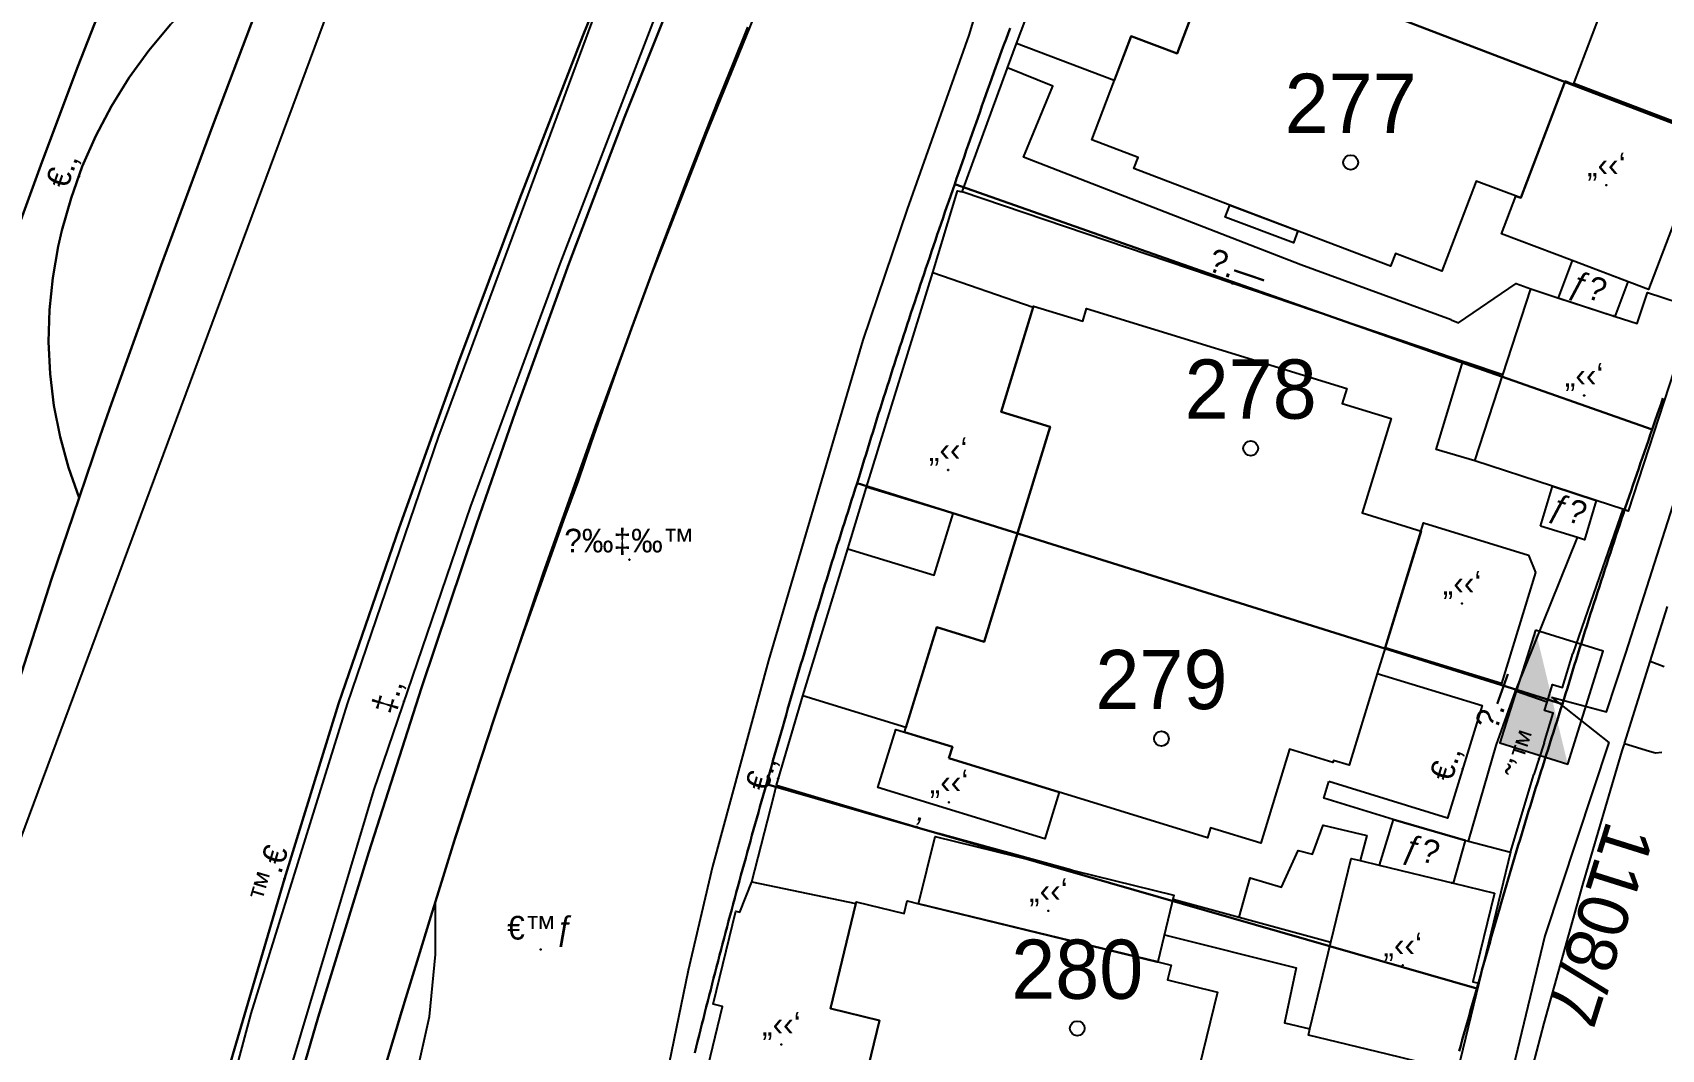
# Model space of a CAD drawing. Header units: metres. Extents: x 218299 to 220222, y 572714 to 574340.
# Drawn here: x 218729.4 to 218784.4, y 573505.3 to 573539.7 of the extents above; entities that cross this region are included whole.
import ezdxf
from ezdxf.enums import TextEntityAlignment as Align

# ---------------------------------------------------------------- set-up
doc = ezdxf.new("R2010")
doc.units = ezdxf.units.M
doc.header["$MEASUREMENT"] = 0
for name, color, linetype in [('1601', 44, 'LANDBORDER'), ('1602', 44, 'Continuous'), ('1603', 44, 'Continuous'), ('6151', 102, 'CABLEUNDEXIST03'), ('6261', 7, 'Continuous'), ('A_POINTS', 2, 'Continuous'), ('M2200', 253, 'Continuous'), ('M2207', 253, 'Continuous'), ('M2401', 7, 'Continuous'), ('M2404', 7, 'Continuous'), ('M2407', 253, 'Continuous'), ('M2408', 253, 'Continuous'), ('M2412', 253, 'Continuous'), ('M2420', 253, 'Continuous'), ('M2601', 253, 'Continuous'), ('M2602', 253, 'Continuous'), ('M2604', 253, 'Continuous'), ('M2605', 253, 'Continuous'), ('M2612', 253, 'Continuous'), ('M2802', 253, 'Continuous'), ('M2809', 253, 'Continuous')]:
    doc.layers.add(name, color=color, linetype=linetype)
doc.styles.add('HEBTXT', font='HEBTXT')
doc.styles.add('MAVAT_HEBTXT', font='HEBTXT')
doc.linetypes.add('CABLEUNDEXIST03', pattern='A,3.5,[222,elecad.shx,S=0.01,R=0,X=0,Y=0],1.5', length=5)
doc.linetypes.add('LANDBORDER', pattern='A,6.25,[208,elecad.shx,S=0.02,R=0,X=-0.6,Y=0],12.5,[208,elecad.shx,S=0.02,R=180,X=0.6,Y=0],6.25', length=25)

# ---------------------------------------------------------------- blocks, each defined once
blk = doc.blocks.new('6261')
blk.add_lwpolyline([(-2, -1.2), (2, -1.2), (2, 1.2), (-2, 1.2)], close=True)
at = {"color": 0}
blk.add_solid([(2, 1.2), (-2, -1.2), (2, -1.2)], dxfattribs=at)
at = {"color": 0, "style": 'HEBTXT'}
blk.add_attdef('PIL_NAME', (2.689, 2.418), '', height=1.7, dxfattribs=at)
at = {"style": 'HEBTXT'}
blk.add_attdef('CAMUT_MONIM', (2.489, 0.218), '', height=1.7, dxfattribs=at)
at = {"color": 0, "style": 'HEBTXT', "flags": 1}
for tag, p in [('TYPE', (2.585, -1.773)), ('MAP_TYPE', (2.689, -3.782))]:
    blk.add_attdef(tag, p, '', height=1.7, dxfattribs=at)
blk = doc.blocks.new('1603')
at = {"layer": 'A_POINTS'}
blk.add_circle((0, 0), 0.25, dxfattribs=at)
at = {"color": 0, "style": 'HEBTXT'}
blk.add_attdef('PARCEL_NUM', text='', height=2, dxfattribs=at).set_placement((0, 1), align=Align.CENTER)
at = {"color": 0, "style": 'HEBTXT', "flags": 1}
blk.add_attdef('LOT_NUM', text='', height=2, dxfattribs=at).set_placement((0, -2.5), align=Align.CENTER)
blk = doc.blocks.new('M2404')
blk.add_circle((0, 0), 0.025)
at = {"style": 'MAVAT_HEBTXT'}
blk.add_attdef('NAME', text='', height=0.8, dxfattribs=at).set_placement((0, 1.59), align=Align.MIDDLE)
blk = doc.blocks.new('M2802')
blk.add_circle((0, 0), 0.025)
at = {"style": 'MAVAT_HEBTXT'}
blk.add_attdef('NAME', text='', height=0.8, dxfattribs=at).set_placement((0, 1.59), align=Align.MIDDLE)
blk = doc.blocks.new('M2809')
blk.add_circle((0, 0), 0.025)
at = {"style": 'MAVAT_HEBTXT'}
blk.add_attdef('NAME', text='', height=0.8, dxfattribs=at).set_placement((0, 1.59), align=Align.MIDDLE)
blk = doc.blocks.new('M2602')
blk.add_circle((0, 0), 0.025)
at = {"style": 'MAVAT_HEBTXT'}
blk.add_attdef('NAME', text='', height=0.8, dxfattribs=at).set_placement((0, 1.59), align=Align.MIDDLE)
blk = doc.blocks.new('M2604')
blk.add_circle((0, 0), 0.025)
at = {"style": 'MAVAT_HEBTXT'}
blk.add_attdef('NAME', text='', height=0.8, dxfattribs=at).set_placement((0, 1.59), align=Align.MIDDLE)
blk = doc.blocks.new('M2605')
blk.add_circle((0, 0), 0.025)
at = {"style": 'MAVAT_HEBTXT'}
blk.add_attdef('NAME', text='', height=0.8, dxfattribs=at).set_placement((0, 1.59), align=Align.MIDDLE)
blk = doc.blocks.new('M2612')
blk.add_circle((0, 0), 0.025)
at = {"style": 'MAVAT_HEBTXT'}
blk.add_attdef('NAME', text='', height=0.8, dxfattribs=at).set_placement((0, 1.59), align=Align.MIDDLE)
blk = doc.blocks.new('M2207')
blk.add_circle((0, 0), 0.025)
at = {"style": 'MAVAT_HEBTXT'}
blk.add_attdef('NAME', text='', height=0.8, dxfattribs=at).set_placement((0, 1.59), align=Align.MIDDLE)
blk = doc.blocks.new('M2412')
blk.add_circle((0, 0), 0.025)
at = {"style": 'MAVAT_HEBTXT'}
blk.add_attdef('NAME', text='', height=0.8, dxfattribs=at).set_placement((0, 1.59), align=Align.MIDDLE)
blk = doc.blocks.new('M2601')
blk.add_circle((0, 0), 0.025)
at = {"style": 'MAVAT_HEBTXT'}
blk.add_attdef('NAME', text='', height=0.8, dxfattribs=at).set_placement((0, 1.59), align=Align.MIDDLE)
blk = doc.blocks.new('111')
at = {"layer": 'M2200'}
for points in [[(218782.943, 573541.863, 578.535), (218781.445, 573537.916, 578.415), (218781.445, 573537.916, 578.415), (218781.172, 573538.02, 578.505), (218781.172, 573538.02, 578.505), (218779.676, 573534.077, 578.385), (218779.676, 573534.077, 578.385), (218778.164, 573534.65, 579.585), (218777.008, 573531.605, 578.685), (218775.432, 573532.203, 581.295), (218775.27, 573531.775, 581.295), (218769.836, 573533.838, 581.276), (218766.593, 573535.068, 581.265), (218766.736, 573535.445, 581.175), (218765.174, 573536.038, 578.625), (218766.506, 573539.549, 578.625), (218766.506, 573539.549, 578.625), (218768.063, 573538.958, 581.235), (218768.063, 573538.958, 581.235), (218770.799, 573546.166, 581.205)], [(218756.179, 573498.816, 579.195), (218757.997, 573506.283, 579.195), (218757.997, 573506.283, 579.195), (218756.336, 573506.688, 576.795), (218756.336, 573506.688, 576.795), (218757.201, 573510.238, 576.795), (218757.214, 573510.293, 576.795), (218758.834, 573509.898, 579.255), (218758.937, 573510.323, 579.255), (218759.33, 573510.228, 579.255), (218767.369, 573508.27, 579.255), (218767.402, 573508.262, 579.255), (218767.851, 573508.153, 579.255), (218767.73, 573507.654, 579.255), (218769.419, 573507.243, 576.795), (218768.678, 573504.201, 576.915)]]:
    blk.add_polyline3d(points, dxfattribs=at)
blk.add_polyline3d([(218760.346, 573515.143, 580.275), (218760.346, 573515.143, 580.275), (218760.465, 573515.531, 580.275), (218760.465, 573515.531, 580.275), (218758.843, 573516.03, 577.695), (218759.932, 573519.574, 577.755), (218759.932, 573519.574, 577.755), (218761.537, 573519.081, 580.125), (218761.537, 573519.081, 580.125), (218763.769, 573526.344, 580.125), (218763.769, 573526.344, 580.125), (218762.109, 573526.855, 577.725), (218762.109, 573526.855, 577.725), (218763.205, 573530.42, 577.725), (218764.867, 573529.909, 580.245), (218764.999, 573530.34, 580.245), (218773.791, 573527.638, 580.275), (218773.636, 573527.134, 580.275), (218775.292, 573526.626, 577.725), (218774.311, 573523.435, 577.815), (218776.301, 573522.824, 577.335), (218775.088, 573518.879, 577.335), (218774.822, 573518.013, 577.335), (218773.868, 573514.91, 577.335), (218773.343, 573515.071, 577.515), (218773.321, 573515, 577.515), (218771.86, 573515.449, 578.025), (218770.884, 573512.273, 577.815), (218769.184, 573512.795, 580.335), (218769.081, 573512.459, 580.335)], close=True, dxfattribs=at)
at = {"layer": 'M2207'}
for points in [[(218770.799, 573546.166, 578.129), (218768.063, 573538.958, 578.129), (218766.506, 573539.549, 577.799), (218765.934, 573538.041, 577.799), (218762.626, 573539.296, 577.799), (218762.626, 573539.296, 577.799), (218763.737, 573542.222, 578.009), (218763.526, 573542.302, 578.009), (218765.015, 573546.226, 578.069), (218765.164, 573546.17, 578.069), (218765.313, 573546.113, 578.069), (218765.373, 573546.272, 577.949), (218767.817, 573545.345, 577.972), (218768.492, 573545.089, 577.979), (218769.14, 573546.796, 577.949)], [(218779.676, 573534.077, 578.429), (218781.172, 573538.02, 578.429), (218781.445, 573537.916, 578.414), (218781.461, 573537.958, 578.414), (218784.726, 573536.719, 578.36), (218785.989, 573536.239, 578.339), (218785.989, 573536.239, 578.339), (218783.993, 573530.98, 578.309), (218781.406, 573531.962, 578.34), (218779.018, 573532.868, 578.369), (218779.502, 573534.142, 578.369)], [(218769.836, 573533.838, 578.265), (218772.139, 573532.963, 578.265), (218771.986, 573532.56, 578.145), (218769.683, 573533.434, 578.145), (218769.836, 573533.838, 578.265)], [(218763.769, 573526.344, 577.379), (218761.537, 573519.081, 577.079), (218759.932, 573519.574, 577.109), (218758.888, 573516.179, 577.199), (218755.401, 573517.251, 576.809), (218755.401, 573517.251, 576.809), (218756.931, 573522.226, 576.929), (218756.931, 573522.226, 576.929), (218759.843, 573521.331, 577.109), (218760.483, 573523.411, 577.889), (218757.56, 573524.309, 577.889), (218757.56, 573524.309, 577.889), (218759.804, 573531.562, 577.439), (218759.804, 573531.562, 577.439), (218763.196, 573530.39, 577.529), (218762.109, 573526.855, 577.499)], [(218778.114, 573525.193, 577.139), (218778.114, 573525.193, 577.139), (218779.063, 573528.1, 577.139), (218780.013, 573531.006, 577.139), (218780.013, 573531.006, 577.139), (218780.926, 573530.708, 576.994), (218782.857, 573530.077, 576.688), (218783.608, 573529.832, 576.569), (218783.952, 573530.885, 576.539), (218785.549, 573530.363, 576.359), (218785.549, 573530.363, 576.359), (218783.306, 573523.497, 576.359), (218783.122, 573523.558, 576.386), (218782.225, 573523.85, 576.521), (218780.745, 573524.334, 576.743)], [(218775.088, 573518.879, 577.289), (218776.385, 573523.098, 577.289), (218779.928, 573522.009, 577.019), (218780.167, 573521.417, 577.019), (218779.016, 573517.672, 577.019)], [(218760.346, 573515.143, 577.739), (218764.074, 573513.998, 577.739), (218763.59, 573512.424, 576.479), (218757.946, 573514.159, 576.479), (218758.549, 573516.12, 577.559), (218760.465, 573515.531, 577.679)], [(218767.402, 573508.262, 576.57), (218759.321, 573510.23, 576.57), (218759.874, 573512.501, 575.97), (218767.951, 573510.515, 575.975), (218767.402, 573508.262, 576.57)], [(218778.779, 573510.589, 575.129), (218778.056, 573507.596, 575.129), (218778.253, 573507.549, 574.649), (218778.253, 573507.549, 574.649), (218777.534, 573504.574, 574.499), (218777.349, 573504.619, 574.503), (218776.219, 573504.892, 574.53), (218775.153, 573505.15, 574.555), (218772.496, 573505.792, 574.619), (218772.546, 573506, 574.642), (218773.254, 573508.929, 574.966), (218773.939, 573511.759, 575.279), (218774.247, 573511.685, 575.269), (218774.888, 573511.53, 575.249), (218777.399, 573510.923, 575.171)], [(218757.201, 573510.238, 576.719), (218756.336, 573506.688, 576.719), (218757.997, 573506.283, 576.689), (218756.948, 573501.973, 576.149), (218756.06, 573502.19, 576.089), (218755.752, 573500.927, 575.789), (218755.433, 573501.005, 576.269), (218755.287, 573500.404, 576.179), (218751.381, 573501.355, 576.119), (218751.381, 573501.355, 576.119), (218752.696, 573506.754, 576.524), (218752.378, 573506.831, 576.509), (218753.145, 573509.982, 576.299), (218753.278, 573509.95, 576.299), (218753.679, 573510.97, 576.299), (218753.679, 573510.97, 576.299)]]:
    blk.add_polyline3d(points, close=True, dxfattribs=at)
at = {"layer": 'M2401'}
for points in [[(218737.201, 573541.119, 575.794), (218735.442, 573536.467, 575.615), (218733.72, 573531.804, 575.367), (218732.035, 573527.132, 575.047), (218731.653, 573526.037, 574.989), (218730.947, 573523.95, 574.883), (218730.932, 573523.906, 574.881), (218730.017, 573521.201, 574.743), (218728.456, 573516.34, 574.51), (218726.97, 573511.454, 574.292), (218725.559, 573506.546, 574.087), (218724.338, 573502.247, 573.836), (218722.846, 573496.747, 573.537), (218721.427, 573491.227, 573.261), (218720.083, 573485.687, 573.007), (218717.936, 573476.05, 572.407)], [(218713.583, 573479.239, 572.637), (218714.304, 573482.677, 572.812), (218715.063, 573486.107, 572.995), (218715.385, 573487.491, 573.072), (218715.86, 573489.527, 573.185), (218716.696, 573492.938, 573.381), (218717.569, 573496.339, 573.584), (218718.19, 573498.661, 573.727), (218719.31, 573502.714, 573.869), (218720.364, 573506.417, 574.02), (218720.461, 573506.758, 574.034), (218721.642, 573510.791, 574.222), (218722.855, 573514.814, 574.434), (218724.098, 573518.826, 574.67), (218725.218, 573522.354, 574.897), (218726.283, 573525.612, 575.066), (218727.384, 573528.858, 575.224), (218728.522, 573532.091, 575.372), (218729.696, 573535.312, 575.509), (218730.907, 573538.52, 575.637), (218732.154, 573541.715, 575.754)], [(218774.684, 573481.171, 571.443), (218775.397, 573485.025, 571.644), (218776.19, 573488.864, 571.85), (218777.06, 573492.686, 572.061), (218777.768, 573495.559, 572.223), (218777.77, 573495.565, 572.223), (218779.222, 573501.463, 572.493), (218780.461, 573506.197, 572.707), (218781.775, 573510.91, 572.94), (218783.102, 573515.394, 573.181), (218783.164, 573515.601, 573.192), (218783.176, 573515.641, 573.195), (218784.021, 573515.38, 573.21), (218784.225, 573515.328, 573.21), (218784.434, 573515.356, 573.21)], [(218784.515, 573518.238, 573.39), (218784.046, 573518.415, 573.356), (218784.626, 573520.268, 573.463)], [(218750.185, 573545.039, 575.946), (218747.973, 573539.553, 575.71), (218745.83, 573534.039, 575.448), (218743.759, 573528.5, 575.159), (218741.759, 573522.936, 574.844), (218739.831, 573517.349, 574.503), (218739.714, 573516.982, 574.486), (218737.887, 573511.071, 574.203), (218736.136, 573505.138, 573.911), (218734.461, 573499.183, 573.611), (218732.863, 573493.207, 573.303), (218730.605, 573484.389, 572.823), (218729.554, 573479.671, 572.641)]]:
    blk.add_polyline3d(points, dxfattribs=at)
at = {"layer": 'M2404'}
for points in [[(218732.154, 573541.715, 575.754), (218730.907, 573538.52, 575.637), (218729.696, 573535.312, 575.509), (218728.522, 573532.091, 575.372), (218727.384, 573528.858, 575.224), (218726.283, 573525.612, 575.066), (218725.218, 573522.354, 574.897), (218724.098, 573518.826, 574.67), (218722.855, 573514.814, 574.434), (218721.642, 573510.791, 574.222), (218720.461, 573506.758, 574.034), (218720.364, 573506.417, 574.02), (218719.31, 573502.714, 573.869), (218718.19, 573498.661, 573.727), (218717.569, 573496.339, 573.584), (218716.696, 573492.938, 573.381), (218715.86, 573489.527, 573.185), (218715.385, 573487.491, 573.072), (218715.063, 573486.107, 572.995), (218714.304, 573482.677, 572.812), (218713.583, 573479.239, 572.637)], [(218717.936, 573476.05, 572.407), (218720.083, 573485.687, 573.007), (218721.427, 573491.227, 573.261), (218722.846, 573496.747, 573.537), (218724.338, 573502.247, 573.836), (218725.559, 573506.546, 574.087), (218726.97, 573511.454, 574.292), (218728.456, 573516.34, 574.51), (218730.017, 573521.201, 574.743), (218730.932, 573523.906, 574.881), (218730.947, 573523.95, 574.883), (218731.653, 573526.037, 574.989), (218732.035, 573527.132, 575.047), (218733.72, 573531.804, 575.367), (218735.442, 573536.467, 575.615), (218737.201, 573541.119, 575.794)], [(218774.684, 573481.171, 571.443), (218775.397, 573485.025, 571.644), (218776.19, 573488.864, 571.85), (218777.06, 573492.686, 572.061), (218777.768, 573495.559, 572.223), (218777.77, 573495.565, 572.223), (218779.222, 573501.463, 572.493), (218780.461, 573506.197, 572.707), (218781.775, 573510.91, 572.94), (218783.102, 573515.394, 573.181), (218783.164, 573515.601, 573.192), (218783.176, 573515.641, 573.195), (218784.021, 573515.38, 573.21), (218784.225, 573515.328, 573.21), (218784.434, 573515.356, 573.21)], [(218784.515, 573518.238, 573.39), (218784.046, 573518.415, 573.356), (218784.626, 573520.268, 573.463)], [(218750.185, 573545.039, 575.946), (218747.973, 573539.553, 575.71), (218745.83, 573534.039, 575.448), (218743.759, 573528.5, 575.159), (218741.759, 573522.936, 574.844), (218739.831, 573517.349, 574.503), (218739.714, 573516.982, 574.486), (218737.887, 573511.071, 574.203), (218736.136, 573505.138, 573.911), (218734.461, 573499.183, 573.611), (218732.863, 573493.207, 573.303), (218730.605, 573484.389, 572.823), (218729.554, 573479.671, 572.641)]]:
    blk.add_polyline3d(points, dxfattribs=at)
at = {"layer": 'M2407'}
for points in [[(218777.314, 573529.957, 575.385), (218772.238, 573531.817, 575.505), (218762.866, 573535.46, 575.445), (218763.861, 573537.853, 575.475), (218762.325, 573538.474, 575.475)], [(218777.314, 573529.957, 575.385), (218777.569, 573529.862, 575.385), (218779.516, 573531.191, 575.385), (218780.013, 573531.006, 575.385)], [(218778.114, 573525.193, 574.59), (218776.813, 573525.581, 574.59), (218777.718, 573528.555, 574.59)], [(218775.364, 573513.08, 574.556), (218773.011, 573513.8, 574.526), (218773.182, 573514.358, 574.526)], [(218770.153, 573509.772, 574.466), (218770.529, 573511.106, 574.466), (218771.585, 573510.788, 574.466), (218772.145, 573512.027, 574.466), (218772.633, 573511.901, 574.466), (218772.99, 573512.885, 574.466), (218774.47, 573512.531, 574.466), (218774.247, 573511.685, 574.466)]]:
    blk.add_polyline3d(points, dxfattribs=at)
at = {"layer": 'M2408'}
for points in [[(218731.533, 573477.454, 572.501), (218732.725, 573482.786, 572.763), (218733.319, 573485.359, 572.862), (218734.358, 573489.525, 573.09), (218735.837, 573495.167, 573.391), (218737.393, 573500.79, 573.68), (218739.024, 573506.391, 573.957), (218740.732, 573511.97, 574.224), (218742.515, 573517.526, 574.479), (218744.374, 573523.057, 574.722), (218745.695, 573526.86, 574.945), (218747.5, 573531.846, 575.234), (218749.381, 573536.804, 575.519), (218751.336, 573541.734, 575.801)], [(218735.132, 573481.537, 572.763), (218737.392, 573490.58, 573.243), (218738.785, 573495.896, 573.51), (218740.256, 573501.19, 573.778), (218741.803, 573506.463, 574.048), (218742.986, 573510.287, 574.245), (218743.427, 573511.713, 574.319), (218744.947, 573516.396, 574.563), (218746.632, 573521.389, 574.841), (218748.393, 573526.356, 575.117), (218750.229, 573531.296, 575.389), (218752.14, 573536.207, 575.66), (218754.125, 573541.089, 575.927)], [(218783.176, 573515.641, 573.195), (218784.046, 573518.415, 573.356)], [(218779.323, 573511.968, 573.176), (218778.253, 573507.549, 572.996)]]:
    blk.add_polyline3d(points, dxfattribs=at)
at = {"layer": 'M2412'}
for points in [[(218781.406, 573531.962, 575.392), (218780.93, 573530.707, 575.392), (218782.857, 573530.077, 573.952), (218783.296, 573531.244, 573.952)], [(218780.333, 573522.99, 574.556), (218780.746, 573524.334, 574.556), (218782.225, 573523.85, 573.656), (218781.825, 573522.531, 573.656), (218781.584, 573522.605, 573.801)], [(218775.364, 573513.08, 574.556), (218774.888, 573511.53, 574.556), (218777.399, 573510.923, 572.936), (218777.809, 573512.371, 572.936)]]:
    blk.add_polyline3d(points, close=True, dxfattribs=at)
at = {"layer": 'M2420'}
blk.add_lwpolyline([(218684.753, 573182.319), (218688.035, 573206.444), (218689.213, 573213.503), (218689.753, 573216.48), (218690.892, 573227.252), (218692.577, 573251.262), (218693.978, 573270.328), (218713.253, 573430.807), (218718.13, 573461.357), (218725.643, 573503.49), (218741.026, 573544.878), (218751.214, 573566.704), (218755.346, 573578.06), (218773.675, 573609.543), (218800.899, 573645.865), (218816.972, 573662.397), (218828.345, 573676.924), (218855.83, 573700.905), (218883.209, 573721.042), (218928.648, 573749.083)], dxfattribs=at)
at = {"layer": 'M2420', "linetype": 'Continuous', "lineweight": -3}
blk.add_lwpolyline([(218684.753, 573182.319), (218688.035, 573206.444), (218689.213, 573213.503), (218689.753, 573216.48), (218690.892, 573227.252), (218692.577, 573251.262), (218693.978, 573270.328), (218713.253, 573430.807), (218718.13, 573461.357), (218725.643, 573503.49), (218741.026, 573544.878), (218751.214, 573566.704), (218755.346, 573578.06), (218773.675, 573609.543), (218800.899, 573645.865), (218816.972, 573662.397), (218828.345, 573676.924), (218855.83, 573700.905), (218883.209, 573721.042), (218928.648, 573749.083)], dxfattribs=at)
at = {"layer": 'M2601'}
for points in [[(218754.521, 573514.235, 576.026), (218759.989, 573512.606, 576.026)], [(218764.501, 573511.364, 575.996), (218759.989, 573512.606, 575.996)]]:
    blk.add_polyline3d(points, dxfattribs=at)
at = {"layer": 'M2602'}
for points in [[(218730.947, 573523.95, 574.883), (218730.587, 573524.966, 574.989), (218730.302, 573526.006, 575.087), (218730.095, 573527.065, 575.176), (218729.965, 573528.137, 575.255), (218729.915, 573529.216, 575.324), (218729.944, 573530.297, 575.383), (218730.052, 573531.373, 575.431), (218730.239, 573532.439, 575.468), (218730.364, 573532.977, 575.483), (218730.671, 573534.069, 575.532), (218731.053, 573535.137, 575.579), (218731.51, 573536.176, 575.623), (218732.039, 573537.179, 575.663), (218732.637, 573538.144, 575.7), (218733.302, 573539.064, 575.734), (218734.029, 573539.935, 575.763), (218734.817, 573540.752, 575.789), (218735.66, 573541.513, 575.811), (218736.554, 573542.212, 575.829), (218737.495, 573542.847, 575.843), (218737.976, 573543.135, 575.848)], [(218760.79, 573534.281, 577.74), (218760.79, 573534.281, 577.74), (218762.312, 573538.438, 577.864), (218762.325, 573538.474, 577.865), (218762.626, 573539.296, 577.89)], [(218759.804, 573531.562, 577.32), (218760.628, 573534.322, 577.32), (218760.79, 573534.281, 577.32), (218760.79, 573534.281, 577.32)], [(218756.931, 573522.226, 577.14), (218757.56, 573524.309, 577.74)], [(218783.122, 573523.558, 575.964), (218781.436, 573518.687, 575.964)], [(218780.463, 573515.662, 574.736), (218780.771, 573516.668, 574.736), (218780.478, 573516.758, 574.736), (218780.565, 573517.042, 574.736), (218780.747, 573517.633, 574.736), (218781.081, 573517.531, 574.736), (218781.436, 573518.687, 574.736), (218781.436, 573518.687, 574.736)], [(218774.822, 573518.013, 575.186), (218778.363, 573516.925, 575.186), (218777.195, 573513.125, 575.186), (218773.182, 573514.358, 575.186), (218773.182, 573514.358, 575.186)], [(218780.565, 573517.042, 574.736), (218779.497, 573517.415, 574.736)], [(218754.468, 573514.053, 576.42), (218754.521, 573514.235, 576.427), (218755.401, 573517.251, 576.54)], [(218777.9, 573512.345, 574.046), (218779.323, 573511.968, 574.046), (218779.323, 573511.968, 574.046), (218780.116, 573514.595, 574.046), (218780.116, 573514.595, 574.046)], [(218753.679, 573510.97, 575.97), (218754.421, 573513.868, 576.026), (218754.468, 573514.053, 576.03), (218754.468, 573514.053, 576.03)], [(218767.625, 573509.178, 573.81), (218772.075, 573508.06, 573.87), (218771.684, 573506.206, 573.87), (218772.546, 573506, 573.87)]]:
    blk.add_polyline3d(points, dxfattribs=at)
at = {"layer": 'M2604'}
for points in [[(218733.932, 573495.954, 573.902), (218736.765, 573506.519, 574.442), (218740.016, 573516.987, 575.162), (218743.107, 573526.033, 575.702), (218748.505, 573540.6, 576.602), (218753.688, 573552.804, 577.322), (218759.242, 573564.889, 577.862), (218766.372, 573578.912, 578.402), (218769.81, 573585.225, 579.122), (218775.182, 573594.525, 579.482), (218782.076, 573605.438, 579.842), (218790.236, 573617.535, 580.382)], [(218788.293, 573611.76, 580.202), (218782.466, 573602.846, 579.842), (218777.231, 573594.174, 579.662), (218771.966, 573585.079, 579.302), (218767.194, 573576.094, 578.582), (218761.324, 573564.815, 578.042), (218756.022, 573553.319, 577.502), (218751.083, 573541.95, 576.962), (218747.189, 573531.851, 576.422), (218744.173, 573523.668, 575.702), (218740.899, 573514.059, 574.982), (218738.174, 573504.93, 574.442), (218735.428, 573495.689, 574.082), (218733.932, 573495.954, 573.902)]]:
    blk.add_polyline3d(points, dxfattribs=at)
at = {"layer": 'M2605'}
for points in [[(218779.063, 573528.1, 575.385), (218777.855, 573528.509, 575.385), (218777.718, 573528.555, 575.385), (218776.887, 573528.836, 575.385), (218760.79, 573534.281, 575.385)], [(218775.364, 573513.08, 574.556), (218777.809, 573512.371, 574.556), (218777.9, 573512.345, 574.556), (218777.9, 573512.345, 574.556), (218778.837, 573515.575, 574.556), (218779.497, 573517.415, 574.556), (218779.545, 573517.55, 574.556), (218781.584, 573522.605, 574.556), (218780.333, 573522.99, 574.556)], [(218767.918, 573510.38, 574.466), (218770.153, 573509.772, 574.466), (218773.254, 573508.929, 574.466)]]:
    blk.add_polyline3d(points, dxfattribs=at)
at = {"layer": 'M2612'}
blk.add_polyline3d([(218780.463, 573515.662, 574.736), (218780.116, 573514.595, 574.736)], dxfattribs=at)
at = {"layer": 'M2802'}
for points in [[(218729.554, 573479.671, 572.641), (218730.605, 573484.389, 572.823), (218732.863, 573493.207, 573.303), (218734.461, 573499.183, 573.611), (218736.136, 573505.138, 573.911), (218737.887, 573511.071, 574.203), (218739.714, 573516.982, 574.486), (218739.831, 573517.349, 574.503), (218741.759, 573522.936, 574.844), (218743.759, 573528.5, 575.159), (218745.83, 573534.039, 575.448), (218747.973, 573539.553, 575.71), (218750.185, 573545.039, 575.946)], [(218751.336, 573541.734, 575.801), (218749.381, 573536.804, 575.519), (218747.5, 573531.846, 575.234), (218745.695, 573526.86, 574.945), (218744.374, 573523.057, 574.722), (218742.515, 573517.526, 574.479), (218740.732, 573511.97, 574.224), (218739.024, 573506.391, 573.957), (218737.393, 573500.79, 573.68), (218735.837, 573495.167, 573.391), (218734.358, 573489.525, 573.09), (218733.319, 573485.359, 572.862), (218732.725, 573482.786, 572.763), (218731.533, 573477.454, 572.501)]]:
    blk.add_polyline3d(points, dxfattribs=at)
at = {"layer": 'M2809'}
for points in [[(218734.029, 573539.935, 575.763), (218733.302, 573539.064, 575.734), (218732.637, 573538.144, 575.7), (218732.039, 573537.179, 575.663), (218731.51, 573536.176, 575.623), (218731.053, 573535.137, 575.579), (218730.671, 573534.069, 575.532), (218730.364, 573532.977, 575.483), (218730.239, 573532.439, 575.468), (218730.052, 573531.373, 575.431), (218729.944, 573530.297, 575.383), (218729.915, 573529.216, 575.324), (218729.965, 573528.137, 575.255), (218730.095, 573527.065, 575.176), (218730.302, 573526.006, 575.087), (218730.587, 573524.966, 574.989), (218730.947, 573523.95, 574.883), (218730.932, 573523.906, 574.881), (218730.017, 573521.201, 574.743), (218728.456, 573516.34, 574.51)], [(218728.522, 573532.091, 575.372), (218729.696, 573535.312, 575.509), (218730.907, 573538.52, 575.637), (218732.154, 573541.715, 575.754)], [(218736.624, 573482.445, 572.944), (218736.936, 573483.331, 573.009), (218736.997, 573483.788, 573.043), (218737.02, 573485.668, 573.163), (218737.444, 573487.505, 573.223), (218738.46, 573490.689, 573.283), (218739.064, 573492.077, 573.388), (218739.941, 573493.895, 573.588), (218740.284, 573494.843, 573.643), (218740.873, 573497.298, 573.703), (218741.868, 573502.272, 573.823), (218742.786, 573506.418, 574.067), (218742.985, 573508.515, 574.183), (218742.986, 573510.287, 574.245), (218743.427, 573511.713, 574.319), (218744.947, 573516.396, 574.563), (218746.632, 573521.389, 574.841), (218748.393, 573526.356, 575.117), (218750.229, 573531.296, 575.389), (218752.14, 573536.207, 575.66), (218754.125, 573541.089, 575.927)], [(218761.909, 573542.556, 575.983), (218761.02, 573539.574, 575.84), (218758.938, 573533.699, 575.58), (218757.432, 573529.276, 575.383), (218754.247, 573518.452, 574.783), (218752.35, 573511.482, 574.643), (218751.532, 573507.97, 574.543), (218749.186, 573496.583, 573.883), (218747.778, 573489.845, 573.403), (218747.51, 573488.025, 573.308), (218747.273, 573484.334, 573.16), (218746.923, 573481.592, 573.043)]]:
    blk.add_polyline3d(points, dxfattribs=at)
at = {"layer": 'M2207'}
ref = blk.add_blockref('M2207', (218782.563, 573534.51), dxfattribs=dict(at, xscale=0.5, yscale=0.5, zscale=0.5))
ref.add_attrib('NAME', '„‹‹‘', dxfattribs={"layer": '0', "height": 0.8, "style": 'MAVAT_HEBTXT'}).set_placement((218782.563, 573535.135), align=Align.MIDDLE)
ref = blk.add_blockref('M2207', (218781.813, 573527.402), dxfattribs=dict(at, xscale=0.5, yscale=0.5, zscale=0.5))
ref.add_attrib('NAME', '„‹‹‘', dxfattribs={"layer": '0', "height": 0.8, "style": 'MAVAT_HEBTXT'}).set_placement((218781.813, 573528.027), align=Align.MIDDLE)
ref = blk.add_blockref('M2207', (218760.32, 573524.886), dxfattribs=dict(at, xscale=0.5, yscale=0.5, zscale=0.5))
ref.add_attrib('NAME', '„‹‹‘', dxfattribs={"layer": '0', "height": 0.8, "style": 'MAVAT_HEBTXT'}).set_placement((218760.32, 573525.511), align=Align.MIDDLE)
ref = blk.add_blockref('M2207', (218777.687, 573520.377), dxfattribs=dict(at, xscale=0.5, yscale=0.5, zscale=0.5))
ref.add_attrib('NAME', '„‹‹‘', dxfattribs={"layer": '0', "height": 0.8, "style": 'MAVAT_HEBTXT'}).set_placement((218777.687, 573521.002), align=Align.MIDDLE)
ref = blk.add_blockref('M2207', (218760.346, 573513.655), dxfattribs=dict(at, xscale=0.5, yscale=0.5, zscale=0.5))
ref.add_attrib('NAME', '„‹‹‘', dxfattribs={"layer": '0', "height": 0.8, "style": 'MAVAT_HEBTXT'}).set_placement((218760.346, 573514.28), align=Align.MIDDLE)
ref = blk.add_blockref('M2207', (218763.706, 573509.987), dxfattribs=dict(at, xscale=0.5, yscale=0.5, zscale=0.5))
ref.add_attrib('NAME', '„‹‹‘', dxfattribs={"layer": '0', "height": 0.8, "style": 'MAVAT_HEBTXT'}).set_placement((218763.706, 573510.612), align=Align.MIDDLE)
ref = blk.add_blockref('M2207', (218775.681, 573508.149), dxfattribs=dict(at, xscale=0.5, yscale=0.5, zscale=0.5))
ref.add_attrib('NAME', '„‹‹‘', dxfattribs={"layer": '0', "height": 0.8, "style": 'MAVAT_HEBTXT'}).set_placement((218775.681, 573508.774), align=Align.MIDDLE)
ref = blk.add_blockref('M2207', (218754.68, 573505.475), dxfattribs=dict(at, xscale=0.5, yscale=0.5, zscale=0.5))
ref.add_attrib('NAME', '„‹‹‘', dxfattribs={"layer": '0', "height": 0.8, "style": 'MAVAT_HEBTXT'}).set_placement((218754.68, 573506.1), align=Align.MIDDLE)
at = {"layer": 'M2404'}
ref = blk.add_blockref('M2404', (218737.887, 573511.071), dxfattribs=dict(at, xscale=0.5, yscale=0.5, zscale=0.5))
ref.add_attrib('NAME', '™.€', dxfattribs={"layer": '0', "height": 0.8, "rotation": 73.5558, "style": 'MAVAT_HEBTXT'}).set_placement((218737.359, 573511.227), align=Align.MIDDLE)
at = {"layer": 'M2412'}
ref = blk.add_blockref('M2412', (218782.818, 573530.09), dxfattribs=dict(at, xscale=0.5, yscale=0.5, zscale=0.5))
ref.add_attrib('NAME', 'ƒ\x8e', dxfattribs={"layer": '0', "height": 0.8, "rotation": 341.915, "style": 'MAVAT_HEBTXT'}).set_placement((218781.932, 573530.989), align=Align.MIDDLE)
ref = blk.add_blockref('M2412', (218782.216, 573523.853), dxfattribs=dict(at, xscale=0.5, yscale=0.5, zscale=0.5))
ref.add_attrib('NAME', 'ƒ\x8e', dxfattribs={"layer": '0', "height": 0.8, "rotation": 341.9089, "style": 'MAVAT_HEBTXT'}).set_placement((218781.259, 573523.456), align=Align.MIDDLE)
ref = blk.add_blockref('M2412', (218777.338, 573510.937), dxfattribs=dict(at, xscale=0.5, yscale=0.5, zscale=0.5))
ref.add_attrib('NAME', 'ƒ\x8e', dxfattribs={"layer": '0', "height": 0.8, "rotation": 346.4103, "style": 'MAVAT_HEBTXT'}).set_placement((218776.3, 573511.96), align=Align.MIDDLE)
at = {"layer": 'M2601'}
ref = blk.add_blockref('M2601', (218759.264, 573512.822), dxfattribs=dict(at, xscale=0.5, yscale=0.5, zscale=0.5))
ref.add_attrib('NAME', '‚', dxfattribs={"layer": '0', "height": 0.8, "rotation": 343.4095, "style": 'MAVAT_HEBTXT'}).set_placement((218759.421, 573513.349), align=Align.MIDDLE)
at = {"layer": 'M2602'}
ref = blk.add_blockref('M2602', (218730.934, 573534.805), dxfattribs=dict(at, xscale=0.5, yscale=0.5, zscale=0.5))
ref.add_attrib('NAME', '€.‚', dxfattribs={"layer": '0', "height": 0.8, "rotation": 70.2952, "style": 'MAVAT_HEBTXT'}).set_placement((218730.417, 573534.99), align=Align.MIDDLE)
ref = blk.add_blockref('M2602', (218777.706, 573514.789), dxfattribs=dict(at, xscale=0.5, yscale=0.5, zscale=0.5))
ref.add_attrib('NAME', '€.‚', dxfattribs={"layer": '0', "height": 0.8, "rotation": 72.914, "style": 'MAVAT_HEBTXT'}).set_placement((218777.18, 573514.951), align=Align.MIDDLE)
ref = blk.add_blockref('M2602', (218754.573, 573514.467), dxfattribs=dict(at, xscale=0.5, yscale=0.5, zscale=0.5))
ref.add_attrib('NAME', '€.‚', dxfattribs={"layer": '0', "height": 0.8, "rotation": 73.7313, "style": 'MAVAT_HEBTXT'}).set_placement((218754.045, 573514.621), align=Align.MIDDLE)
at = {"layer": 'M2604'}
ref = blk.add_blockref('M2604', (218741.924, 573517.068), dxfattribs=dict(at, xscale=0.5, yscale=0.5, zscale=0.5))
ref.add_attrib('NAME', '‡.‚', dxfattribs={"layer": '0', "height": 0.8, "rotation": 73.3783, "style": 'MAVAT_HEBTXT'}).set_placement((218741.397, 573517.226), align=Align.MIDDLE)
at = {"layer": 'M2605'}
ref = blk.add_blockref('M2605', (218769.927, 573531.19), dxfattribs=dict(at, xscale=0.5, yscale=0.5, zscale=0.5))
ref.add_attrib('NAME', '\x9a.—', dxfattribs={"layer": '0', "height": 0.8, "rotation": 341.3117, "style": 'MAVAT_HEBTXT'}).set_placement((218770.103, 573531.711), align=Align.MIDDLE)
ref = blk.add_blockref('M2605', (218779.319, 573516.918), dxfattribs=dict(at, xscale=0.5, yscale=0.5, zscale=0.5))
ref.add_attrib('NAME', '\x9a.—', dxfattribs={"layer": '0', "height": 0.8, "rotation": 70.2705, "style": 'MAVAT_HEBTXT'}).set_placement((218778.801, 573517.104), align=Align.MIDDLE)
at = {"layer": 'M2612'}
ref = blk.add_blockref('M2612', (218780.289, 573515.129), dxfattribs=dict(at, xscale=0.5, yscale=0.5, zscale=0.5))
ref.add_attrib('NAME', '˜’™', dxfattribs={"layer": '0', "height": 0.8, "rotation": 71.9914, "style": 'MAVAT_HEBTXT'}).set_placement((218779.766, 573515.299), align=Align.MIDDLE)
at = {"layer": 'M2802'}
ref = blk.add_blockref('M2802', (218749.542, 573521.855, 574.938), dxfattribs=dict(at, xscale=0.5, yscale=0.5, zscale=0.5))
ref.add_attrib('NAME', '\x8d‰‡‰™', dxfattribs={"layer": '0', "height": 0.8, "style": 'MAVAT_HEBTXT'}).set_placement((218749.542, 573522.48, 574.938), align=Align.MIDDLE)
at = {"layer": 'M2809'}
ref = blk.add_blockref('M2809', (218746.543, 573508.683, 575.122), dxfattribs=dict(at, xscale=0.5, yscale=0.5, zscale=0.5))
ref.add_attrib('NAME', '€™ƒ', dxfattribs={"layer": '0', "height": 0.8, "style": 'MAVAT_HEBTXT'}).set_placement((218746.543, 573509.308, 575.122), align=Align.MIDDLE)

msp = doc.modelspace()

# ---------------------------------------------------------------- linework, layer by layer
at = {"layer": '1601'}
for points in [[(218741.1544, 573504.2767), (218741.5686, 573505.6668), (218741.9905, 573507.0546), (218742.42, 573508.44), (218742.8297, 573509.7929), (218743.2467, 573511.1435), (218743.6708, 573512.4919), (218744.1021, 573513.838), (218744.5406, 573515.1817), (218744.9863, 573516.5232), (218745.4391, 573517.8622), (218745.8991, 573519.1988), (218746.3661, 573520.5329), (218746.8403, 573521.8645), (218747.3216, 573523.1936), (218747.81, 573524.52), (218748.2519, 573525.8107), (218748.7006, 573527.099), (218749.1558, 573528.3851), (218749.6177, 573529.6688), (218750.0861, 573530.95), (218750.5612, 573532.2289), (218751.0428, 573533.5053), (218751.531, 573534.7792), (218752.0257, 573536.0505), (218752.527, 573537.3193), (218753.0348, 573538.5855), (218753.5492, 573539.8491)], [(218753.5492, 573539.8491), (218753.0348, 573538.5855), (218752.527, 573537.3193), (218752.0257, 573536.0505), (218751.531, 573534.7792), (218751.0428, 573533.5053), (218750.5612, 573532.2289), (218750.0861, 573530.95), (218749.6177, 573529.6688), (218749.1558, 573528.3851), (218748.7006, 573527.099), (218748.2519, 573525.8107), (218747.81, 573524.52), (218747.3216, 573523.1936), (218746.8403, 573521.8645), (218746.3661, 573520.5329), (218745.8991, 573519.1988), (218745.4391, 573517.8622), (218744.9863, 573516.5232), (218744.5406, 573515.1817), (218744.1021, 573513.838), (218743.6708, 573512.4919), (218743.2467, 573511.1435), (218742.8297, 573509.7929), (218742.42, 573508.44), (218741.9905, 573507.0546), (218741.5686, 573505.6668), (218741.1544, 573504.2767)]]:
    msp.add_lwpolyline(points, dxfattribs=at)
at = {"layer": '1602'}
for points in [[(218787.514, 573535.573), (218764.177, 573544.497)], [(218764.177, 573544.497), (218787.514, 573535.573)], [(218753.5492, 573539.8491), (218753.0348, 573538.5855), (218752.527, 573537.3193), (218752.0257, 573536.0505), (218751.531, 573534.7792), (218751.0428, 573533.5053), (218750.5612, 573532.2289), (218750.0861, 573530.95), (218749.6177, 573529.6688), (218749.1558, 573528.3851), (218748.7006, 573527.099), (218748.2519, 573525.8107), (218747.81, 573524.52), (218747.3216, 573523.1936), (218746.8403, 573521.8645), (218746.3661, 573520.5329), (218745.8991, 573519.1988), (218745.4391, 573517.8622), (218744.9863, 573516.5232), (218744.5406, 573515.1817), (218744.1021, 573513.838), (218743.6708, 573512.4919), (218743.2467, 573511.1435), (218742.8297, 573509.7929), (218742.42, 573508.44), (218741.9905, 573507.0546), (218741.5686, 573505.6668), (218741.1544, 573504.2767)], [(218741.1544, 573504.2767), (218741.5686, 573505.6668), (218741.9905, 573507.0546), (218742.42, 573508.44), (218742.8297, 573509.7929), (218743.2467, 573511.1435), (218743.6708, 573512.4919), (218744.1021, 573513.838), (218744.5406, 573515.1817), (218744.9863, 573516.5232), (218745.4391, 573517.8622), (218745.8991, 573519.1988), (218746.3661, 573520.5329), (218746.8403, 573521.8645), (218747.3216, 573523.1936), (218747.81, 573524.52), (218748.2519, 573525.8107), (218748.7006, 573527.099), (218749.1558, 573528.3851), (218749.6177, 573529.6688), (218750.0861, 573530.95), (218750.5612, 573532.2289), (218751.0428, 573533.5053), (218751.531, 573534.7792), (218752.0257, 573536.0505), (218752.527, 573537.3193), (218753.0348, 573538.5855), (218753.5492, 573539.8491)], [(218762.4108, 573539.8194), (218762.342, 573539.6316), (218762.2734, 573539.4438), (218762.2049, 573539.2559), (218762.1365, 573539.0679), (218762.0683, 573538.8799), (218762.0003, 573538.6918), (218761.9324, 573538.5037), (218761.8646, 573538.3155), (218761.797, 573538.1273), (218761.7295, 573537.939), (218761.6622, 573537.7507), (218761.595, 573537.5623), (218761.528, 573537.3739), (218761.4611, 573537.1854), (218761.3943, 573536.9969), (218761.3277, 573536.8083), (218761.2613, 573536.6197), (218761.1949, 573536.431), (218761.1288, 573536.2422), (218761.0628, 573536.0535), (218760.9969, 573535.8646), (218760.9311, 573535.6757), (218760.8656, 573535.4868), (218760.8001, 573535.2978), (218760.7348, 573535.1088), (218760.6697, 573534.9197), (218760.6047, 573534.7305), (218760.539, 573534.539), (218760.4731, 573534.3502), (218760.4074, 573534.1613), (218760.3418, 573533.9723), (218760.2763, 573533.7833), (218760.211, 573533.5943), (218760.1459, 573533.4052), (218760.0809, 573533.2161), (218760.016, 573533.0269), (218759.9513, 573532.8376), (218759.8867, 573532.6484), (218759.8223, 573532.459), (218759.758, 573532.2696), (218759.6939, 573532.0802), (218759.6299, 573531.8907), (218759.566, 573531.7012), (218759.5023, 573531.5116), (218759.4388, 573531.322), (218759.3754, 573531.1323), (218759.3121, 573530.9425), (218759.249, 573530.7528), (218759.186, 573530.5629), (218759.1232, 573530.3731), (218759.0605, 573530.1831), (218758.998, 573529.9932), (218758.9356, 573529.8031), (218758.8734, 573529.6131), (218758.8113, 573529.4229), (218758.7494, 573529.2328), (218758.6876, 573529.0426), (218758.6259, 573528.8523), (218758.5644, 573528.662), (218758.503, 573528.4716), (218758.4418, 573528.2812), (218758.3808, 573528.0908), (218758.3198, 573527.9003), (218758.2591, 573527.7098), (218758.1984, 573527.5192), (218758.138, 573527.3285), (218758.0776, 573527.1378), (218758.0174, 573526.9471), (218757.9574, 573526.7563), (218757.8975, 573526.5655), (218757.8377, 573526.3747), (218757.7781, 573526.1837), (218757.7187, 573525.9928), (218757.6594, 573525.8018), (218757.6002, 573525.6107), (218757.5412, 573525.4196), (218757.4823, 573525.2285), (218757.4236, 573525.0373), (218757.3651, 573524.8461), (218757.3066, 573524.6548), (218757.24, 573524.436), (218757.1785, 573524.2457), (218757.1171, 573524.0554), (218757.0558, 573523.865), (218756.9947, 573523.6745), (218756.9338, 573523.484), (218756.873, 573523.2935), (218756.8123, 573523.1029), (218756.7518, 573522.9123), (218756.6914, 573522.7216), (218756.6312, 573522.5309), (218756.5712, 573522.3401), (218756.5112, 573522.1493), (218756.4514, 573521.9585), (218756.3918, 573521.7676), (218756.3323, 573521.5766), (218756.273, 573521.3856), (218756.2138, 573521.1946), (218756.1548, 573521.0035), (218756.0959, 573520.8124), (218756.0371, 573520.6212), (218755.9785, 573520.43), (218755.9201, 573520.2387), (218755.8618, 573520.0474), (218755.8036, 573519.856), (218755.7456, 573519.6646), (218755.6877, 573519.4732), (218755.63, 573519.2817), (218755.5724, 573519.0902), (218755.515, 573518.8986), (218755.4577, 573518.707), (218755.4006, 573518.5153), (218755.3436, 573518.3236), (218755.2868, 573518.1318), (218755.2301, 573517.94), (218755.1736, 573517.7482), (218755.1172, 573517.5563), (218755.0609, 573517.3644), (218755.0048, 573517.1724), (218754.9489, 573516.9804), (218754.8931, 573516.7883), (218754.8374, 573516.5962), (218754.7819, 573516.4041), (218754.7266, 573516.2119), (218754.6713, 573516.0197), (218754.6163, 573515.8274), (218754.5614, 573515.6351), (218754.5066, 573515.4427), (218754.452, 573515.2503), (218754.3975, 573515.0579), (218754.3432, 573514.8654), (218754.289, 573514.6729), (218754.235, 573514.4803), (218754.177, 573514.273), (218754.122, 573514.0807), (218754.0672, 573513.8884), (218754.0125, 573513.696), (218753.958, 573513.5036), (218753.9036, 573513.3111), (218753.8494, 573513.1186), (218753.7953, 573512.926), (218753.7414, 573512.7334), (218753.6876, 573512.5408), (218753.6339, 573512.3481), (218753.5805, 573512.1554), (218753.5271, 573511.9627), (218753.4739, 573511.7699), (218753.4209, 573511.577), (218753.368, 573511.3842), (218753.3152, 573511.1912), (218753.2626, 573510.9983), (218753.2102, 573510.8053), (218753.1579, 573510.6122), (218753.1057, 573510.4192), (218753.0537, 573510.226), (218753.0019, 573510.0329), (218752.9501, 573509.8397), (218752.8986, 573509.6464), (218752.8472, 573509.4532), (218752.7959, 573509.2598), (218752.7448, 573509.0665), (218752.6938, 573508.8731), (218752.643, 573508.6797), (218752.5923, 573508.4862), (218752.5418, 573508.2927), (218752.4915, 573508.0991), (218752.4412, 573507.9055), (218752.3912, 573507.7119), (218752.3412, 573507.5182), (218752.2915, 573507.3245), (218752.2418, 573507.1308), (218752.1924, 573506.937), (218752.143, 573506.7432), (218752.0938, 573506.5493), (218752.0448, 573506.3554), (218751.9959, 573506.1615), (218751.9472, 573505.9675), (218751.8986, 573505.7735), (218751.8502, 573505.5794), (218751.8019, 573505.3854), (218751.7538, 573505.1912)], [(218784.4783, 573527.3137), (218784.4129, 573527.1247), (218784.3477, 573526.9357), (218784.2826, 573526.7465), (218784.2177, 573526.5574), (218784.115, 573526.257), (218760.539, 573534.539), (218760.6047, 573534.7305), (218760.6697, 573534.9197), (218760.7348, 573535.1088), (218760.8001, 573535.2978), (218760.8656, 573535.4868), (218760.9311, 573535.6757), (218760.9969, 573535.8646), (218761.0628, 573536.0535), (218761.1288, 573536.2422), (218761.1949, 573536.431), (218761.2613, 573536.6197), (218761.3277, 573536.8083), (218761.3943, 573536.9969), (218761.4611, 573537.1854), (218761.528, 573537.3739), (218761.595, 573537.5623), (218761.6622, 573537.7507), (218761.7295, 573537.939), (218761.797, 573538.1273), (218761.8646, 573538.3155), (218761.9324, 573538.5037), (218762.0003, 573538.6918), (218762.0683, 573538.8799), (218762.1365, 573539.0679), (218762.2049, 573539.2559), (218762.2734, 573539.4438), (218762.342, 573539.6316), (218762.4108, 573539.8194)], [(218777.5877, 573505.2429), (218777.6413, 573505.4356), (218777.695, 573505.6283), (218777.7489, 573505.8209), (218777.803, 573506.0134), (218777.8572, 573506.2059), (218777.9116, 573506.3984), (218777.9661, 573506.5908), (218778.0209, 573506.7832), (218778.0757, 573506.9755), (218778.1308, 573507.1678), (218778.186, 573507.36), (218778.2517, 573507.596), (218778.3055, 573507.7887), (218778.3595, 573507.9812), (218778.4137, 573508.1738), (218778.468, 573508.3662), (218778.5225, 573508.5587), (218778.5771, 573508.7511), (218778.6319, 573508.9434), (218778.6869, 573509.1357), (218778.742, 573509.328), (218778.7973, 573509.5202), (218778.8528, 573509.7123), (218778.9084, 573509.9044), (218778.9642, 573510.0965), (218779.0201, 573510.2885), (218779.0762, 573510.4805), (218779.1325, 573510.6724), (218779.1889, 573510.8643), (218779.2456, 573511.0561), (218779.3023, 573511.2479), (218779.3592, 573511.4396), (218779.4163, 573511.6313), (218779.4736, 573511.8229), (218779.531, 573512.0145), (218779.5886, 573512.206), (218779.6463, 573512.3975), (218779.7042, 573512.5889), (218779.7623, 573512.7803), (218779.8206, 573512.9717), (218779.8789, 573513.1629), (218779.9375, 573513.3542), (218779.9962, 573513.5454), (218780.0551, 573513.7365), (218780.1142, 573513.9276), (218780.1734, 573514.1186), (218780.2327, 573514.3096), (218780.2923, 573514.5005), (218780.352, 573514.6914), (218780.4118, 573514.8822), (218780.4719, 573515.073), (218780.532, 573515.2638), (218780.5924, 573515.4544), (218780.6529, 573515.6451), (218780.7136, 573515.8356), (218780.7744, 573516.0262), (218780.8354, 573516.2166), (218780.8966, 573516.4071), (218780.9579, 573516.5974), (218781.0194, 573516.7877), (218781.081, 573516.978), (218781.1869, 573517.3253), (218781.2455, 573517.5166), (218781.3042, 573517.7077), (218781.3631, 573517.8989), (218781.4222, 573518.09), (218781.4814, 573518.281), (218781.5408, 573518.472), (218781.6003, 573518.6629), (218781.6601, 573518.8538), (218781.7199, 573519.0446), (218781.78, 573519.2354), (218781.8402, 573519.4261), (218781.9005, 573519.6168), (218781.961, 573519.8074), (218782.0217, 573519.998), (218782.0826, 573520.1885), (218782.1436, 573520.379), (218782.2048, 573520.5694), (218782.2661, 573520.7597), (218782.3276, 573520.9501), (218782.3892, 573521.1403), (218782.4511, 573521.3305), (218782.513, 573521.5207), (218782.5752, 573521.7108), (218782.6375, 573521.9008), (218782.6999, 573522.0908), (218782.7626, 573522.2808), (218782.8254, 573522.4707), (218782.8883, 573522.6605), (218782.9514, 573522.8503), (218783.0147, 573523.04), (218783.0781, 573523.2297), (218783.1417, 573523.4193), (218783.2055, 573523.6089), (218783.2694, 573523.7984), (218783.3335, 573523.9878), (218783.3977, 573524.1772), (218783.4621, 573524.3666), (218783.5267, 573524.5559), (218783.5914, 573524.7451), (218783.6563, 573524.9343), (218783.7213, 573525.1234), (218783.7866, 573525.3125), (218783.8519, 573525.5015), (218783.9174, 573525.6905), (218783.9831, 573525.8794), (218784.049, 573526.0682), (218784.115, 573526.257), (218784.2177, 573526.5574), (218784.2826, 573526.7465), (218784.3477, 573526.9357), (218784.4129, 573527.1247), (218784.4783, 573527.3137)], [(218751.7538, 573505.1912), (218751.8019, 573505.3854), (218751.8502, 573505.5794), (218751.8986, 573505.7735), (218751.9472, 573505.9675), (218751.9959, 573506.1615), (218752.0448, 573506.3554), (218752.0938, 573506.5493), (218752.143, 573506.7432), (218752.1924, 573506.937), (218752.2418, 573507.1308), (218752.2915, 573507.3245), (218752.3412, 573507.5182), (218752.3912, 573507.7119), (218752.4412, 573507.9055), (218752.4915, 573508.0991), (218752.5418, 573508.2927), (218752.5923, 573508.4862), (218752.643, 573508.6797), (218752.6938, 573508.8731), (218752.7448, 573509.0665), (218752.7959, 573509.2598), (218752.8472, 573509.4532), (218752.8986, 573509.6464), (218752.9501, 573509.8397), (218753.0019, 573510.0329), (218753.0537, 573510.226), (218753.1057, 573510.4192), (218753.1579, 573510.6122), (218753.2102, 573510.8053), (218753.2626, 573510.9983), (218753.3152, 573511.1912), (218753.368, 573511.3842), (218753.4209, 573511.577), (218753.4739, 573511.7699), (218753.5271, 573511.9627), (218753.5805, 573512.1554), (218753.6339, 573512.3481), (218753.6876, 573512.5408), (218753.7414, 573512.7334), (218753.7953, 573512.926), (218753.8494, 573513.1186), (218753.9036, 573513.3111), (218753.958, 573513.5036), (218754.0125, 573513.696), (218754.0672, 573513.8884), (218754.122, 573514.0807), (218754.177, 573514.273), (218778.186, 573507.36), (218778.1308, 573507.1678), (218778.0757, 573506.9755), (218778.0209, 573506.7832), (218777.9661, 573506.5908), (218777.9116, 573506.3984), (218777.8572, 573506.2059), (218777.803, 573506.0134), (218777.7489, 573505.8209), (218777.695, 573505.6283), (218777.6413, 573505.4356), (218777.5877, 573505.2429)]]:
    msp.add_lwpolyline(points, dxfattribs=at)
for points in [[(218784.115, 573526.257), (218784.049, 573526.0682), (218783.9831, 573525.8794), (218783.9174, 573525.6905), (218783.8519, 573525.5015), (218783.7866, 573525.3125), (218783.7213, 573525.1234), (218783.6563, 573524.9343), (218783.5914, 573524.7451), (218783.5267, 573524.5559), (218783.4621, 573524.3666), (218783.3977, 573524.1772), (218783.3335, 573523.9878), (218783.2694, 573523.7984), (218783.2055, 573523.6089), (218783.1417, 573523.4193), (218783.0781, 573523.2297), (218783.0147, 573523.04), (218782.9514, 573522.8503), (218782.8883, 573522.6605), (218782.8254, 573522.4707), (218782.7626, 573522.2808), (218782.6999, 573522.0908), (218782.6375, 573521.9008), (218782.5752, 573521.7108), (218782.513, 573521.5207), (218782.4511, 573521.3305), (218782.3892, 573521.1403), (218782.3276, 573520.9501), (218782.2661, 573520.7597), (218782.2048, 573520.5694), (218782.1436, 573520.379), (218782.0826, 573520.1885), (218782.0217, 573519.998), (218781.961, 573519.8074), (218781.9005, 573519.6168), (218781.8402, 573519.4261), (218781.78, 573519.2354), (218781.7199, 573519.0446), (218781.6601, 573518.8538), (218781.6003, 573518.6629), (218781.5408, 573518.472), (218781.4814, 573518.281), (218781.4222, 573518.09), (218781.3631, 573517.8989), (218781.3042, 573517.7077), (218781.2455, 573517.5166), (218781.1869, 573517.3253), (218781.081, 573516.978), (218757.24, 573524.436), (218757.3066, 573524.6548), (218757.3651, 573524.8461), (218757.4236, 573525.0373), (218757.4823, 573525.2285), (218757.5412, 573525.4196), (218757.6002, 573525.6107), (218757.6594, 573525.8018), (218757.7187, 573525.9928), (218757.7781, 573526.1837), (218757.8377, 573526.3747), (218757.8975, 573526.5655), (218757.9574, 573526.7563), (218758.0174, 573526.9471), (218758.0776, 573527.1378), (218758.138, 573527.3285), (218758.1984, 573527.5192), (218758.2591, 573527.7098), (218758.3198, 573527.9003), (218758.3808, 573528.0908), (218758.4418, 573528.2812), (218758.503, 573528.4716), (218758.5644, 573528.662), (218758.6259, 573528.8523), (218758.6876, 573529.0426), (218758.7494, 573529.2328), (218758.8113, 573529.4229), (218758.8734, 573529.6131), (218758.9356, 573529.8031), (218758.998, 573529.9932), (218759.0605, 573530.1831), (218759.1232, 573530.3731), (218759.186, 573530.5629), (218759.249, 573530.7528), (218759.3121, 573530.9425), (218759.3754, 573531.1323), (218759.4388, 573531.322), (218759.5023, 573531.5116), (218759.566, 573531.7012), (218759.6299, 573531.8907), (218759.6939, 573532.0802), (218759.758, 573532.2696), (218759.8223, 573532.459), (218759.8867, 573532.6484), (218759.9513, 573532.8376), (218760.016, 573533.0269), (218760.0809, 573533.2161), (218760.1459, 573533.4052), (218760.211, 573533.5943), (218760.2763, 573533.7833), (218760.3418, 573533.9723), (218760.4074, 573534.1613), (218760.4731, 573534.3502), (218760.539, 573534.539)], [(218781.081, 573516.978), (218781.0194, 573516.7877), (218780.9579, 573516.5974), (218780.8966, 573516.4071), (218780.8354, 573516.2166), (218780.7744, 573516.0262), (218780.7136, 573515.8356), (218780.6529, 573515.6451), (218780.5924, 573515.4544), (218780.532, 573515.2638), (218780.4719, 573515.073), (218780.4118, 573514.8822), (218780.352, 573514.6914), (218780.2923, 573514.5005), (218780.2327, 573514.3096), (218780.1734, 573514.1186), (218780.1142, 573513.9276), (218780.0551, 573513.7365), (218779.9962, 573513.5454), (218779.9375, 573513.3542), (218779.8789, 573513.1629), (218779.8206, 573512.9717), (218779.7623, 573512.7803), (218779.7042, 573512.5889), (218779.6463, 573512.3975), (218779.5886, 573512.206), (218779.531, 573512.0145), (218779.4736, 573511.8229), (218779.4163, 573511.6313), (218779.3592, 573511.4396), (218779.3023, 573511.2479), (218779.2456, 573511.0561), (218779.1889, 573510.8643), (218779.1325, 573510.6724), (218779.0762, 573510.4805), (218779.0201, 573510.2885), (218778.9642, 573510.0965), (218778.9084, 573509.9044), (218778.8528, 573509.7123), (218778.7973, 573509.5202), (218778.742, 573509.328), (218778.6869, 573509.1357), (218778.6319, 573508.9434), (218778.5771, 573508.7511), (218778.5225, 573508.5587), (218778.468, 573508.3662), (218778.4137, 573508.1738), (218778.3595, 573507.9812), (218778.3055, 573507.7887), (218778.2517, 573507.596), (218778.186, 573507.36), (218754.177, 573514.273), (218754.235, 573514.4803), (218754.289, 573514.6729), (218754.3432, 573514.8654), (218754.3975, 573515.0579), (218754.452, 573515.2503), (218754.5066, 573515.4427), (218754.5614, 573515.6351), (218754.6163, 573515.8274), (218754.6713, 573516.0197), (218754.7266, 573516.2119), (218754.7819, 573516.4041), (218754.8374, 573516.5962), (218754.8931, 573516.7883), (218754.9489, 573516.9804), (218755.0048, 573517.1724), (218755.0609, 573517.3644), (218755.1172, 573517.5563), (218755.1736, 573517.7482), (218755.2301, 573517.94), (218755.2868, 573518.1318), (218755.3436, 573518.3236), (218755.4006, 573518.5153), (218755.4577, 573518.707), (218755.515, 573518.8986), (218755.5724, 573519.0902), (218755.63, 573519.2817), (218755.6877, 573519.4732), (218755.7456, 573519.6646), (218755.8036, 573519.856), (218755.8618, 573520.0474), (218755.9201, 573520.2387), (218755.9785, 573520.43), (218756.0371, 573520.6212), (218756.0959, 573520.8124), (218756.1548, 573521.0035), (218756.2138, 573521.1946), (218756.273, 573521.3856), (218756.3323, 573521.5766), (218756.3918, 573521.7676), (218756.4514, 573521.9585), (218756.5112, 573522.1493), (218756.5712, 573522.3401), (218756.6312, 573522.5309), (218756.6914, 573522.7216), (218756.7518, 573522.9123), (218756.8123, 573523.1029), (218756.873, 573523.2935), (218756.9338, 573523.484), (218756.9947, 573523.6745), (218757.0558, 573523.865), (218757.1171, 573524.0554), (218757.1785, 573524.2457), (218757.24, 573524.436)]]:
    msp.add_lwpolyline(points, close=True, dxfattribs=at)
at = {"layer": '6151'}
for points in [[(218780.713, 573517.2103), (218782.5643, 573516.7104), (218783.2182, 573518.6921), (218786.7589, 573529.7516), (218788.5259, 573534.4592), (218787.1626, 573536.0297)], [(218780.713, 573517.2103), (218782.6447, 573515.6776), (218780.4873, 573509.1394), (218775.9241, 573490.1778), (218775.5033, 573488.1334), (218771.666, 573466.7886), (218770.6289, 573456.7379), (218769.3863, 573441.4437), (218768.9715, 573434.8123), (218768.9715, 573415.3326), (218769.0752, 573411.706), (218779.5499, 573412.5349), (218780.1869, 573412.3948), (218780.1874, 573412.4772), (218781.0892, 573412.4784), (218781.0892, 573412.0542), (218780.862, 573412.0542), (218780.8619, 573412.1649)]]:
    msp.add_lwpolyline(points, dxfattribs=at)

# ---------------------------------------------------------------- block references
msp.add_blockref('111', (0, 0))
at = {"layer": '1603'}
for p, values in [((218773.9224, 573535.2764), {'PARCEL_NUM': '277'}), ((218770.5428, 573525.6193), {'PARCEL_NUM': '278'}), ((218767.5265, 573515.805), {'PARCEL_NUM': '279'}), ((218764.6805, 573506.0164), {'PARCEL_NUM': '280'})]:
    msp.add_blockref('1603', p, dxfattribs=at).add_auto_attribs(values)
at = {"layer": '6261'}
ref = msp.add_blockref('6261', (218780.713, 573517.2103), dxfattribs=dict(at, rotation=252.5599999999221))
ref.add_attrib('PIL_NAME', '1108/7', (218782.589, 573513.0983), dxfattribs={"layer": '0', "color": 0, "height": 1.7, "rotation": 252.56, "style": 'HEBTXT'})

doc.saveas('drawing.dxf')
